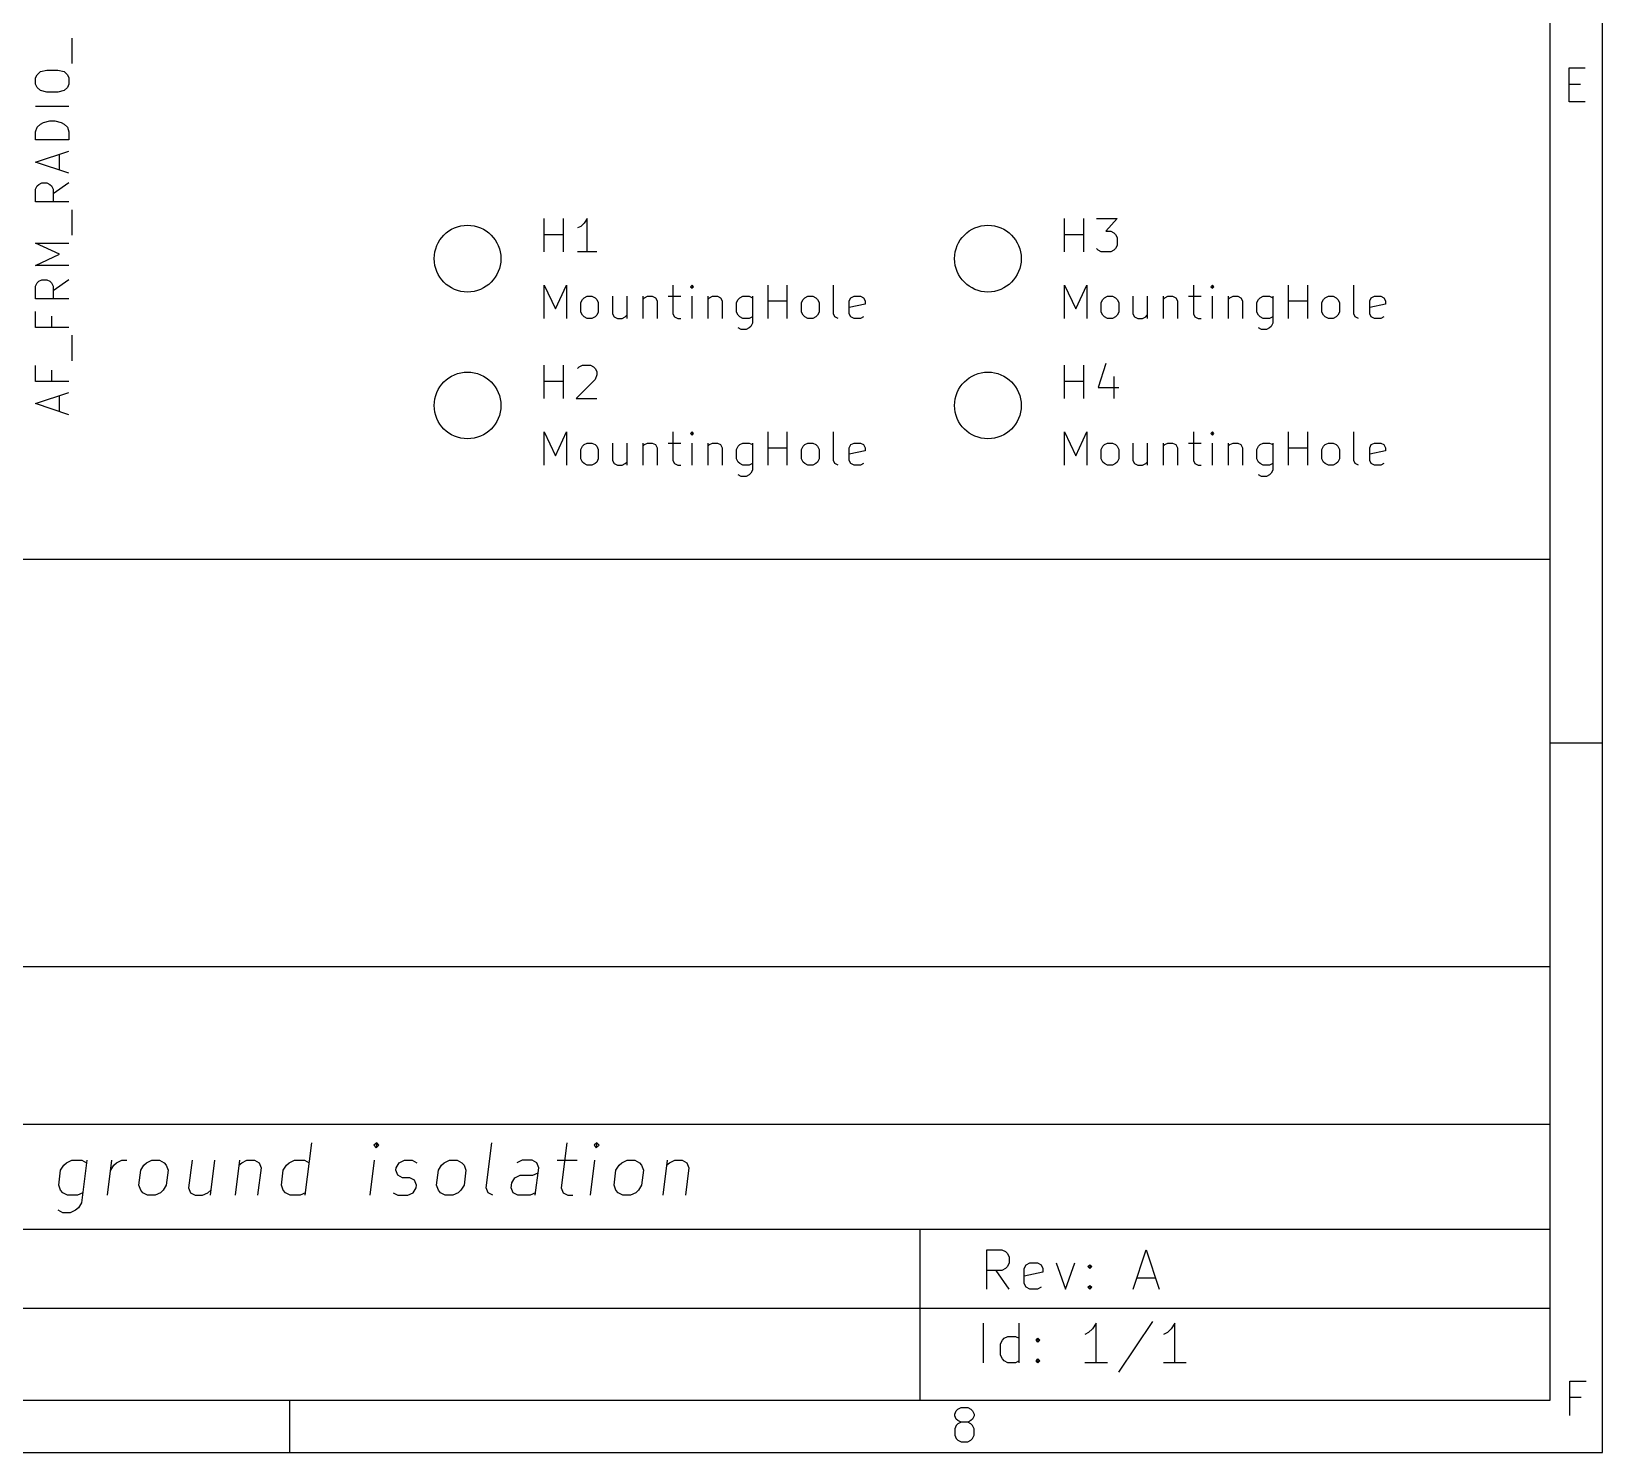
# Model space of a CAD drawing. Extents: x 0.4 to 16.1, y -11.3 to -0.4.
# Drawn here: x 13.786 to 16.141, y -11.299 to -9.169 of the extents above; entities that cross this region are included whole.
import ezdxf

# ---------------------------------------------------------------- set-up
doc = ezdxf.new("R2010")
doc.units = 0
doc.header["$MEASUREMENT"] = 0
for name, color, linetype in [('BROWN2', 54, 'CONTINUOUS'), ('CYAN2', 4, 'CONTINUOUS'), ('RED2', 1, 'CONTINUOUS')]:
    doc.layers.add(name, color=color, linetype=linetype)

msp = doc.modelspace()

# ---------------------------------------------------------------- linework, layer by layer
at = {"layer": 'BROWN2', "linetype": 'CONTINUOUS'}
for p, q in [((13.8474, -9.21777), (13.8474, -9.17967)), ((13.795, -9.23443), (13.7998, -9.22967)), ((13.7998, -9.22967), (13.8093, -9.22729)), ((13.8093, -9.22729), (13.8259, -9.22729)), ((13.8259, -9.22729), (13.8355, -9.22967)), ((13.8355, -9.22967), (13.8402, -9.23443)), ((13.7926, -9.2392), (13.795, -9.23443)), ((13.7926, -9.24872), (13.7926, -9.2392)), ((13.795, -9.25348), (13.7926, -9.24872)), ((13.7998, -9.25824), (13.795, -9.25348)), ((13.8402, -9.25348), (13.8355, -9.25824)), ((13.8402, -9.23443), (13.8426, -9.2392)), ((13.8426, -9.24872), (13.8402, -9.25348)), ((13.8426, -9.2392), (13.8426, -9.24872)), ((13.8093, -9.26063), (13.7998, -9.25824)), ((13.8259, -9.26063), (13.8093, -9.26063)), ((13.8355, -9.25824), (13.8259, -9.26063)), ((13.8426, -9.28205), (13.7926, -9.28205)), ((13.7926, -9.32015), (13.795, -9.313)), ((13.7926, -9.33205), (13.7926, -9.32015)), ((13.795, -9.313), (13.7998, -9.30824)), ((13.7998, -9.30824), (13.8045, -9.30586)), ((13.8045, -9.30586), (13.814, -9.30348)), ((13.814, -9.30348), (13.8212, -9.30348)), ((13.8212, -9.30348), (13.8307, -9.30586)), ((13.8307, -9.30586), (13.8355, -9.30824)), ((13.8355, -9.30824), (13.8402, -9.313)), ((13.8402, -9.313), (13.8426, -9.32015)), ((13.8426, -9.32015), (13.8426, -9.33205)), ((13.8426, -9.33205), (13.7926, -9.33205)), ((13.7926, -9.36539), (13.8426, -9.34872)), ((13.8426, -9.38205), (13.7926, -9.36539)), ((13.8283, -9.37729), (13.8283, -9.35348)), ((13.7974, -9.39872), (13.8021, -9.39634)), ((13.8021, -9.39634), (13.8093, -9.39634)), ((13.8093, -9.39634), (13.814, -9.39872)), ((13.8426, -9.39634), (13.8188, -9.413)), ((13.7926, -9.40586), (13.795, -9.4011)), ((13.7926, -9.42491), (13.7926, -9.40586)), ((13.795, -9.4011), (13.7974, -9.39872)), ((13.814, -9.39872), (13.8164, -9.4011)), ((13.8164, -9.4011), (13.8188, -9.40586)), ((13.8188, -9.40586), (13.8188, -9.42491)), ((13.8426, -9.42491), (13.7926, -9.42491)), ((13.8474, -9.47491), (13.8474, -9.43681)), ((13.8283, -9.50348), (13.7926, -9.48681)), ((13.7926, -9.48681), (13.8426, -9.48681)), ((13.7926, -9.52015), (13.8283, -9.50348)), ((13.8426, -9.52015), (13.7926, -9.52015)), ((13.7926, -9.5511), (13.795, -9.54634)), ((13.7926, -9.57015), (13.7926, -9.5511)), ((13.795, -9.54634), (13.7974, -9.54396)), ((13.7974, -9.54396), (13.8021, -9.54157)), ((13.8021, -9.54157), (13.8093, -9.54157)), ((13.8093, -9.54157), (13.814, -9.54396)), ((13.814, -9.54396), (13.8164, -9.54634)), ((13.8164, -9.54634), (13.8188, -9.5511)), ((13.8426, -9.54157), (13.8188, -9.55824)), ((13.8188, -9.5511), (13.8188, -9.57015)), ((13.8426, -9.57015), (13.7926, -9.57015)), ((13.7926, -9.613), (13.7926, -9.5892)), ((13.8164, -9.59634), (13.8164, -9.613)), ((13.8426, -9.613), (13.7926, -9.613)), ((13.8474, -9.663), (13.8474, -9.62491)), ((13.7926, -9.69396), (13.7926, -9.67015)), ((13.8164, -9.67729), (13.8164, -9.69396)), ((13.8426, -9.69396), (13.7926, -9.69396)), ((13.7926, -9.72729), (13.8426, -9.71063)), ((13.8283, -9.7392), (13.8283, -9.71539)), ((13.8426, -9.74396), (13.7926, -9.72729))]:
    msp.add_line(p, q, dxfattribs=at)
at = {"layer": 'CYAN2', "linetype": 'CONTINUOUS'}
for p, q in [((14.555, -9.49975), (14.555, -9.44975)), ((14.5836, -9.49975), (14.5836, -9.44975)), ((14.6098, -9.46166), (14.605, -9.46404)), ((14.6146, -9.45689), (14.6098, -9.46166)), ((14.6193, -9.44975), (14.6146, -9.45689)), ((14.6193, -9.49975), (14.6193, -9.44975)), ((15.335, -9.49975), (15.335, -9.44975)), ((15.3636, -9.49975), (15.3636, -9.44975)), ((15.3826, -9.44975), (15.4136, -9.44975)), ((15.4136, -9.44975), (15.3969, -9.4688)), ((14.555, -9.47356), (14.5836, -9.47356)), ((15.335, -9.47356), (15.3636, -9.47356)), ((15.3969, -9.4688), (15.4041, -9.4688)), ((15.4041, -9.4688), (15.4088, -9.47118)), ((15.4088, -9.47118), (15.4112, -9.47356)), ((15.4112, -9.47356), (15.4136, -9.47832)), ((15.4136, -9.49023), (15.4112, -9.49499)), ((15.4136, -9.47832), (15.4136, -9.49023)), ((14.6336, -9.49975), (14.605, -9.49975)), ((15.385, -9.49737), (15.3826, -9.49499)), ((15.3898, -9.49975), (15.385, -9.49737)), ((15.4041, -9.49975), (15.3898, -9.49975)), ((15.4088, -9.49737), (15.4041, -9.49975)), ((15.4112, -9.49499), (15.4088, -9.49737)), ((14.555, -9.59963), (14.555, -9.54963)), ((14.555, -9.54963), (14.5717, -9.58534)), ((14.5717, -9.58534), (14.5884, -9.54963)), ((14.5884, -9.54963), (14.5884, -9.59963)), ((14.7479, -9.54963), (14.7479, -9.59248)), ((14.7765, -9.54963), (14.7741, -9.55201)), ((14.7741, -9.55201), (14.7765, -9.55439)), ((14.7788, -9.55201), (14.7765, -9.54963)), ((14.7765, -9.54963), (14.7765, -9.55439)), ((14.7765, -9.55439), (14.7788, -9.55201)), ((14.8907, -9.59963), (14.8907, -9.54963)), ((14.9193, -9.59963), (14.9193, -9.54963)), ((14.9884, -9.59248), (14.9884, -9.54963)), ((15.335, -9.59963), (15.335, -9.54963)), ((15.335, -9.54963), (15.3517, -9.58534)), ((15.3517, -9.58534), (15.3684, -9.54963)), ((15.3684, -9.54963), (15.3684, -9.59963)), ((15.5279, -9.54963), (15.5279, -9.59248)), ((15.5565, -9.54963), (15.5541, -9.55201)), ((15.5541, -9.55201), (15.5565, -9.55439)), ((15.5588, -9.55201), (15.5565, -9.54963)), ((15.5565, -9.54963), (15.5565, -9.55439)), ((15.5565, -9.55439), (15.5588, -9.55201)), ((15.6707, -9.59963), (15.6707, -9.54963)), ((15.6993, -9.59963), (15.6993, -9.54963)), ((15.7684, -9.59248), (15.7684, -9.54963)), ((14.6098, -9.57582), (14.6122, -9.57106)), ((14.6098, -9.59011), (14.6098, -9.57582)), ((14.6122, -9.57106), (14.6146, -9.56868)), ((14.6146, -9.56868), (14.6193, -9.5663)), ((14.6193, -9.5663), (14.6265, -9.5663)), ((14.6265, -9.5663), (14.6312, -9.56868)), ((14.6312, -9.56868), (14.6336, -9.57106)), ((14.6336, -9.57106), (14.636, -9.57582)), ((14.636, -9.57582), (14.636, -9.59011)), ((14.6574, -9.5663), (14.6574, -9.59248)), ((14.6788, -9.5663), (14.6788, -9.59963)), ((14.7026, -9.5663), (14.7026, -9.59963)), ((14.7026, -9.57106), (14.705, -9.56868)), ((14.705, -9.56868), (14.7098, -9.5663)), ((14.7098, -9.5663), (14.7169, -9.5663)), ((14.7169, -9.5663), (14.7217, -9.56868)), ((14.7217, -9.56868), (14.7241, -9.57344)), ((14.7241, -9.57344), (14.7241, -9.59963)), ((14.7407, -9.5663), (14.7598, -9.5663)), ((14.7765, -9.59963), (14.7765, -9.5663)), ((14.8003, -9.5663), (14.8003, -9.59963)), ((14.8003, -9.57106), (14.8026, -9.56868)), ((14.8026, -9.56868), (14.8074, -9.5663)), ((14.8074, -9.5663), (14.8146, -9.5663)), ((14.8146, -9.5663), (14.8193, -9.56868)), ((14.8193, -9.56868), (14.8217, -9.57344)), ((14.8217, -9.57344), (14.8217, -9.59963)), ((14.8431, -9.57582), (14.8455, -9.57106)), ((14.8431, -9.59011), (14.8431, -9.57582)), ((14.8455, -9.57106), (14.8479, -9.56868)), ((14.8479, -9.56868), (14.8526, -9.5663)), ((14.8526, -9.5663), (14.8622, -9.5663)), ((14.8622, -9.5663), (14.8669, -9.56868)), ((14.8669, -9.5663), (14.8669, -9.60677)), ((14.8907, -9.57344), (14.9193, -9.57344)), ((14.9407, -9.57582), (14.9431, -9.57106)), ((14.9407, -9.59011), (14.9407, -9.57582)), ((14.9431, -9.57106), (14.9455, -9.56868)), ((14.9455, -9.56868), (14.9503, -9.5663)), ((14.9503, -9.5663), (14.9574, -9.5663)), ((14.9574, -9.5663), (14.9622, -9.56868)), ((14.9622, -9.56868), (14.9646, -9.57106)), ((14.9646, -9.57106), (14.9669, -9.57582)), ((14.9669, -9.57582), (14.9669, -9.59011)), ((15.0122, -9.57344), (15.0146, -9.56868)), ((15.0122, -9.59248), (15.0122, -9.57344)), ((15.036, -9.5782), (15.0122, -9.58296)), ((15.0146, -9.56868), (15.0193, -9.5663)), ((15.0193, -9.5663), (15.0288, -9.5663)), ((15.0288, -9.5663), (15.0336, -9.56868)), ((15.0336, -9.56868), (15.036, -9.57344)), ((15.036, -9.57344), (15.036, -9.5782)), ((15.3898, -9.57582), (15.3922, -9.57106)), ((15.3898, -9.59011), (15.3898, -9.57582)), ((15.3922, -9.57106), (15.3946, -9.56868)), ((15.3946, -9.56868), (15.3993, -9.5663)), ((15.3993, -9.5663), (15.4065, -9.5663)), ((15.4065, -9.5663), (15.4112, -9.56868)), ((15.4112, -9.56868), (15.4136, -9.57106)), ((15.4136, -9.57106), (15.416, -9.57582)), ((15.416, -9.57582), (15.416, -9.59011)), ((15.4374, -9.5663), (15.4374, -9.59248)), ((15.4588, -9.5663), (15.4588, -9.59963)), ((15.4826, -9.5663), (15.4826, -9.59963)), ((15.4826, -9.57106), (15.485, -9.56868)), ((15.485, -9.56868), (15.4898, -9.5663)), ((15.4898, -9.5663), (15.4969, -9.5663)), ((15.4969, -9.5663), (15.5017, -9.56868)), ((15.5017, -9.56868), (15.5041, -9.57344)), ((15.5041, -9.57344), (15.5041, -9.59963)), ((15.5207, -9.5663), (15.5398, -9.5663)), ((15.5565, -9.59963), (15.5565, -9.5663)), ((15.5803, -9.5663), (15.5803, -9.59963)), ((15.5803, -9.57106), (15.5826, -9.56868)), ((15.5826, -9.56868), (15.5874, -9.5663)), ((15.5874, -9.5663), (15.5946, -9.5663)), ((15.5946, -9.5663), (15.5993, -9.56868)), ((15.5993, -9.56868), (15.6017, -9.57344)), ((15.6017, -9.57344), (15.6017, -9.59963)), ((15.6231, -9.57582), (15.6255, -9.57106)), ((15.6231, -9.59011), (15.6231, -9.57582)), ((15.6255, -9.57106), (15.6279, -9.56868)), ((15.6279, -9.56868), (15.6326, -9.5663)), ((15.6326, -9.5663), (15.6422, -9.5663)), ((15.6422, -9.5663), (15.6469, -9.56868)), ((15.6469, -9.5663), (15.6469, -9.60677)), ((15.6707, -9.57344), (15.6993, -9.57344)), ((15.7207, -9.57582), (15.7231, -9.57106)), ((15.7207, -9.59011), (15.7207, -9.57582)), ((15.7231, -9.57106), (15.7255, -9.56868)), ((15.7255, -9.56868), (15.7303, -9.5663)), ((15.7303, -9.5663), (15.7374, -9.5663)), ((15.7374, -9.5663), (15.7422, -9.56868)), ((15.7422, -9.56868), (15.7446, -9.57106)), ((15.7446, -9.57106), (15.7469, -9.57582)), ((15.7469, -9.57582), (15.7469, -9.59011)), ((15.7922, -9.57344), (15.7946, -9.56868)), ((15.7922, -9.59248), (15.7922, -9.57344)), ((15.816, -9.5782), (15.7922, -9.58296)), ((15.7946, -9.56868), (15.7993, -9.5663)), ((15.7993, -9.5663), (15.8088, -9.5663)), ((15.8088, -9.5663), (15.8136, -9.56868)), ((15.8136, -9.56868), (15.816, -9.57344)), ((15.816, -9.57344), (15.816, -9.5782)), ((14.6122, -9.59487), (14.6098, -9.59011)), ((14.6146, -9.59725), (14.6122, -9.59487)), ((14.6193, -9.59963), (14.6146, -9.59725)), ((14.6265, -9.59963), (14.6193, -9.59963)), ((14.6312, -9.59725), (14.6265, -9.59963)), ((14.6336, -9.59487), (14.6312, -9.59725)), ((14.636, -9.59011), (14.6336, -9.59487)), ((14.6574, -9.59248), (14.6598, -9.59725)), ((14.6598, -9.59725), (14.6646, -9.59963)), ((14.6646, -9.59963), (14.6717, -9.59963)), ((14.6717, -9.59963), (14.6765, -9.59725)), ((14.6765, -9.59725), (14.6788, -9.59487)), ((14.7479, -9.59248), (14.7503, -9.59725)), ((14.7503, -9.59725), (14.755, -9.59963)), ((14.755, -9.59963), (14.7598, -9.59963)), ((14.8455, -9.59487), (14.8431, -9.59011)), ((14.8479, -9.59725), (14.8455, -9.59487)), ((14.8526, -9.59963), (14.8479, -9.59725)), ((14.8622, -9.59963), (14.8526, -9.59963)), ((14.8669, -9.59725), (14.8622, -9.59963)), ((14.8669, -9.60677), (14.8646, -9.61154)), ((14.9431, -9.59487), (14.9407, -9.59011)), ((14.9455, -9.59725), (14.9431, -9.59487)), ((14.9503, -9.59963), (14.9455, -9.59725)), ((14.9574, -9.59963), (14.9503, -9.59963)), ((14.9622, -9.59725), (14.9574, -9.59963)), ((14.9646, -9.59487), (14.9622, -9.59725)), ((14.9669, -9.59011), (14.9646, -9.59487)), ((14.9907, -9.59725), (14.9884, -9.59248)), ((14.9955, -9.59963), (14.9907, -9.59725)), ((15.0146, -9.59725), (15.0122, -9.59248)), ((15.0193, -9.59963), (15.0146, -9.59725)), ((15.0288, -9.59963), (15.0193, -9.59963)), ((15.0336, -9.59725), (15.0288, -9.59963)), ((15.3922, -9.59487), (15.3898, -9.59011)), ((15.3946, -9.59725), (15.3922, -9.59487)), ((15.3993, -9.59963), (15.3946, -9.59725)), ((15.4065, -9.59963), (15.3993, -9.59963)), ((15.4112, -9.59725), (15.4065, -9.59963)), ((15.4136, -9.59487), (15.4112, -9.59725)), ((15.416, -9.59011), (15.4136, -9.59487)), ((15.4374, -9.59248), (15.4398, -9.59725)), ((15.4398, -9.59725), (15.4446, -9.59963)), ((15.4446, -9.59963), (15.4517, -9.59963)), ((15.4517, -9.59963), (15.4565, -9.59725)), ((15.4565, -9.59725), (15.4588, -9.59487)), ((15.5279, -9.59248), (15.5303, -9.59725)), ((15.5303, -9.59725), (15.535, -9.59963)), ((15.535, -9.59963), (15.5398, -9.59963)), ((15.6255, -9.59487), (15.6231, -9.59011)), ((15.6279, -9.59725), (15.6255, -9.59487)), ((15.6326, -9.59963), (15.6279, -9.59725)), ((15.6422, -9.59963), (15.6326, -9.59963)), ((15.6469, -9.59725), (15.6422, -9.59963)), ((15.6469, -9.60677), (15.6446, -9.61154)), ((15.7231, -9.59487), (15.7207, -9.59011)), ((15.7255, -9.59725), (15.7231, -9.59487)), ((15.7303, -9.59963), (15.7255, -9.59725)), ((15.7374, -9.59963), (15.7303, -9.59963)), ((15.7422, -9.59725), (15.7374, -9.59963)), ((15.7446, -9.59487), (15.7422, -9.59725)), ((15.7469, -9.59011), (15.7446, -9.59487)), ((15.7707, -9.59725), (15.7684, -9.59248)), ((15.7755, -9.59963), (15.7707, -9.59725)), ((15.7946, -9.59725), (15.7922, -9.59248)), ((15.7993, -9.59963), (15.7946, -9.59725)), ((15.8088, -9.59963), (15.7993, -9.59963)), ((15.8136, -9.59725), (15.8088, -9.59963)), ((14.8503, -9.6163), (14.8455, -9.61391)), ((14.8574, -9.6163), (14.8503, -9.6163)), ((14.8622, -9.61391), (14.8574, -9.6163)), ((14.8646, -9.61154), (14.8622, -9.61391)), ((15.6303, -9.6163), (15.6255, -9.61391)), ((15.6374, -9.6163), (15.6303, -9.6163)), ((15.6422, -9.61391), (15.6374, -9.6163)), ((15.6446, -9.61154), (15.6422, -9.61391)), ((14.555, -9.71975), (14.555, -9.66975)), ((14.5836, -9.71975), (14.5836, -9.66975)), ((14.605, -9.67451), (14.6074, -9.67213)), ((14.6074, -9.67213), (14.6122, -9.66975)), ((14.6122, -9.66975), (14.6241, -9.66975)), ((14.6241, -9.66975), (14.6288, -9.67213)), ((14.6288, -9.67213), (14.6312, -9.67451)), ((14.6312, -9.67451), (14.6336, -9.67928)), ((15.335, -9.71975), (15.335, -9.66975)), ((15.3636, -9.71975), (15.3636, -9.66975)), ((15.3969, -9.66737), (15.385, -9.70308)), ((14.555, -9.69356), (14.5836, -9.69356)), ((14.6312, -9.69118), (14.6026, -9.71975)), ((14.6336, -9.68404), (14.6312, -9.69118)), ((14.6336, -9.67928), (14.6336, -9.68404)), ((15.335, -9.69356), (15.3636, -9.69356)), ((15.4088, -9.68642), (15.4088, -9.71975)), ((14.6026, -9.71975), (14.6336, -9.71975)), ((15.385, -9.70308), (15.416, -9.70308)), ((14.555, -9.81963), (14.555, -9.76963)), ((14.555, -9.76963), (14.5717, -9.80534)), ((14.5717, -9.80534), (14.5884, -9.76963)), ((14.5884, -9.76963), (14.5884, -9.81963)), ((14.7479, -9.76963), (14.7479, -9.81248)), ((14.7765, -9.76963), (14.7741, -9.77201)), ((14.7741, -9.77201), (14.7765, -9.77439)), ((14.7788, -9.77201), (14.7765, -9.76963)), ((14.7765, -9.76963), (14.7765, -9.77439)), ((14.7765, -9.77439), (14.7788, -9.77201)), ((14.8907, -9.81963), (14.8907, -9.76963)), ((14.9193, -9.81963), (14.9193, -9.76963)), ((14.9884, -9.81248), (14.9884, -9.76963)), ((15.335, -9.81963), (15.335, -9.76963)), ((15.335, -9.76963), (15.3517, -9.80534)), ((15.3517, -9.80534), (15.3684, -9.76963)), ((15.3684, -9.76963), (15.3684, -9.81963)), ((15.5279, -9.76963), (15.5279, -9.81248)), ((15.5565, -9.76963), (15.5541, -9.77201)), ((15.5541, -9.77201), (15.5565, -9.77439)), ((15.5588, -9.77201), (15.5565, -9.76963)), ((15.5565, -9.76963), (15.5565, -9.77439)), ((15.5565, -9.77439), (15.5588, -9.77201)), ((15.6707, -9.81963), (15.6707, -9.76963)), ((15.6993, -9.81963), (15.6993, -9.76963)), ((15.7684, -9.81248), (15.7684, -9.76963)), ((14.6098, -9.79582), (14.6122, -9.79106)), ((14.6098, -9.81011), (14.6098, -9.79582)), ((14.6122, -9.79106), (14.6146, -9.78868)), ((14.6146, -9.78868), (14.6193, -9.7863)), ((14.6193, -9.7863), (14.6265, -9.7863)), ((14.6265, -9.7863), (14.6312, -9.78868)), ((14.6312, -9.78868), (14.6336, -9.79106)), ((14.6336, -9.79106), (14.636, -9.79582)), ((14.636, -9.79582), (14.636, -9.81011)), ((14.6574, -9.7863), (14.6574, -9.81248)), ((14.6788, -9.7863), (14.6788, -9.81963)), ((14.7026, -9.7863), (14.7026, -9.81963)), ((14.7026, -9.79106), (14.705, -9.78868)), ((14.705, -9.78868), (14.7098, -9.7863)), ((14.7098, -9.7863), (14.7169, -9.7863)), ((14.7169, -9.7863), (14.7217, -9.78868)), ((14.7217, -9.78868), (14.7241, -9.79344)), ((14.7241, -9.79344), (14.7241, -9.81963)), ((14.7407, -9.7863), (14.7598, -9.7863)), ((14.7765, -9.81963), (14.7765, -9.7863)), ((14.8003, -9.7863), (14.8003, -9.81963)), ((14.8003, -9.79106), (14.8026, -9.78868)), ((14.8026, -9.78868), (14.8074, -9.7863)), ((14.8074, -9.7863), (14.8146, -9.7863)), ((14.8146, -9.7863), (14.8193, -9.78868)), ((14.8193, -9.78868), (14.8217, -9.79344)), ((14.8217, -9.79344), (14.8217, -9.81963)), ((14.8431, -9.79582), (14.8455, -9.79106)), ((14.8431, -9.81011), (14.8431, -9.79582)), ((14.8455, -9.79106), (14.8479, -9.78868)), ((14.8479, -9.78868), (14.8526, -9.7863)), ((14.8526, -9.7863), (14.8622, -9.7863)), ((14.8622, -9.7863), (14.8669, -9.78868)), ((14.8669, -9.7863), (14.8669, -9.82677)), ((14.8907, -9.79344), (14.9193, -9.79344)), ((14.9407, -9.79582), (14.9431, -9.79106)), ((14.9407, -9.81011), (14.9407, -9.79582)), ((14.9431, -9.79106), (14.9455, -9.78868)), ((14.9455, -9.78868), (14.9503, -9.7863)), ((14.9503, -9.7863), (14.9574, -9.7863)), ((14.9574, -9.7863), (14.9622, -9.78868)), ((14.9622, -9.78868), (14.9646, -9.79106)), ((14.9646, -9.79106), (14.9669, -9.79582)), ((14.9669, -9.79582), (14.9669, -9.81011)), ((15.0122, -9.79344), (15.0146, -9.78868)), ((15.0122, -9.81248), (15.0122, -9.79344)), ((15.0146, -9.78868), (15.0193, -9.7863)), ((15.0193, -9.7863), (15.0288, -9.7863)), ((15.0288, -9.7863), (15.0336, -9.78868)), ((15.0336, -9.78868), (15.036, -9.79344)), ((15.036, -9.79344), (15.036, -9.7982)), ((15.3898, -9.79582), (15.3922, -9.79106)), ((15.3898, -9.81011), (15.3898, -9.79582)), ((15.3922, -9.79106), (15.3946, -9.78868)), ((15.3946, -9.78868), (15.3993, -9.7863)), ((15.3993, -9.7863), (15.4065, -9.7863)), ((15.4065, -9.7863), (15.4112, -9.78868)), ((15.4112, -9.78868), (15.4136, -9.79106)), ((15.4136, -9.79106), (15.416, -9.79582)), ((15.416, -9.79582), (15.416, -9.81011)), ((15.4374, -9.7863), (15.4374, -9.81248)), ((15.4588, -9.7863), (15.4588, -9.81963)), ((15.4826, -9.7863), (15.4826, -9.81963)), ((15.4826, -9.79106), (15.485, -9.78868)), ((15.485, -9.78868), (15.4898, -9.7863)), ((15.4898, -9.7863), (15.4969, -9.7863)), ((15.4969, -9.7863), (15.5017, -9.78868)), ((15.5017, -9.78868), (15.5041, -9.79344)), ((15.5041, -9.79344), (15.5041, -9.81963)), ((15.5207, -9.7863), (15.5398, -9.7863)), ((15.5565, -9.81963), (15.5565, -9.7863)), ((15.5803, -9.7863), (15.5803, -9.81963)), ((15.5803, -9.79106), (15.5826, -9.78868)), ((15.5826, -9.78868), (15.5874, -9.7863)), ((15.5874, -9.7863), (15.5946, -9.7863)), ((15.5946, -9.7863), (15.5993, -9.78868)), ((15.5993, -9.78868), (15.6017, -9.79344)), ((15.6017, -9.79344), (15.6017, -9.81963)), ((15.6231, -9.79582), (15.6255, -9.79106)), ((15.6231, -9.81011), (15.6231, -9.79582)), ((15.6255, -9.79106), (15.6279, -9.78868)), ((15.6279, -9.78868), (15.6326, -9.7863)), ((15.6326, -9.7863), (15.6422, -9.7863)), ((15.6422, -9.7863), (15.6469, -9.78868)), ((15.6469, -9.7863), (15.6469, -9.82677)), ((15.6707, -9.79344), (15.6993, -9.79344)), ((15.7207, -9.79582), (15.7231, -9.79106)), ((15.7207, -9.81011), (15.7207, -9.79582)), ((15.7231, -9.79106), (15.7255, -9.78868)), ((15.7255, -9.78868), (15.7303, -9.7863)), ((15.7303, -9.7863), (15.7374, -9.7863)), ((15.7374, -9.7863), (15.7422, -9.78868)), ((15.7422, -9.78868), (15.7446, -9.79106)), ((15.7446, -9.79106), (15.7469, -9.79582)), ((15.7469, -9.79582), (15.7469, -9.81011)), ((15.7922, -9.79344), (15.7946, -9.78868)), ((15.7922, -9.81248), (15.7922, -9.79344)), ((15.7946, -9.78868), (15.7993, -9.7863)), ((15.7993, -9.7863), (15.8088, -9.7863)), ((15.8088, -9.7863), (15.8136, -9.78868)), ((15.8136, -9.78868), (15.816, -9.79344)), ((15.816, -9.79344), (15.816, -9.7982)), ((14.6122, -9.81487), (14.6098, -9.81011)), ((14.6146, -9.81725), (14.6122, -9.81487)), ((14.6193, -9.81963), (14.6146, -9.81725)), ((14.6265, -9.81963), (14.6193, -9.81963)), ((14.6312, -9.81725), (14.6265, -9.81963)), ((14.6336, -9.81487), (14.6312, -9.81725)), ((14.636, -9.81011), (14.6336, -9.81487)), ((14.6574, -9.81248), (14.6598, -9.81725)), ((14.6598, -9.81725), (14.6646, -9.81963)), ((14.6646, -9.81963), (14.6717, -9.81963)), ((14.6717, -9.81963), (14.6765, -9.81725)), ((14.6765, -9.81725), (14.6788, -9.81487)), ((14.7479, -9.81248), (14.7503, -9.81725)), ((14.7503, -9.81725), (14.755, -9.81963)), ((14.755, -9.81963), (14.7598, -9.81963)), ((14.8455, -9.81487), (14.8431, -9.81011)), ((14.8479, -9.81725), (14.8455, -9.81487)), ((14.8526, -9.81963), (14.8479, -9.81725)), ((14.8622, -9.81963), (14.8526, -9.81963)), ((14.8669, -9.81725), (14.8622, -9.81963)), ((14.9431, -9.81487), (14.9407, -9.81011)), ((14.9455, -9.81725), (14.9431, -9.81487)), ((14.9503, -9.81963), (14.9455, -9.81725)), ((14.9574, -9.81963), (14.9503, -9.81963)), ((14.9622, -9.81725), (14.9574, -9.81963)), ((14.9646, -9.81487), (14.9622, -9.81725)), ((14.9669, -9.81011), (14.9646, -9.81487)), ((14.9907, -9.81725), (14.9884, -9.81248)), ((14.9955, -9.81963), (14.9907, -9.81725)), ((15.036, -9.7982), (15.0122, -9.80296)), ((15.0146, -9.81725), (15.0122, -9.81248)), ((15.0193, -9.81963), (15.0146, -9.81725)), ((15.0288, -9.81963), (15.0193, -9.81963)), ((15.0336, -9.81725), (15.0288, -9.81963)), ((15.3922, -9.81487), (15.3898, -9.81011)), ((15.3946, -9.81725), (15.3922, -9.81487)), ((15.3993, -9.81963), (15.3946, -9.81725)), ((15.4065, -9.81963), (15.3993, -9.81963)), ((15.4112, -9.81725), (15.4065, -9.81963)), ((15.4136, -9.81487), (15.4112, -9.81725)), ((15.416, -9.81011), (15.4136, -9.81487)), ((15.4374, -9.81248), (15.4398, -9.81725)), ((15.4398, -9.81725), (15.4446, -9.81963)), ((15.4446, -9.81963), (15.4517, -9.81963)), ((15.4517, -9.81963), (15.4565, -9.81725)), ((15.4565, -9.81725), (15.4588, -9.81487)), ((15.5279, -9.81248), (15.5303, -9.81725)), ((15.5303, -9.81725), (15.535, -9.81963)), ((15.535, -9.81963), (15.5398, -9.81963)), ((15.6255, -9.81487), (15.6231, -9.81011)), ((15.6279, -9.81725), (15.6255, -9.81487)), ((15.6326, -9.81963), (15.6279, -9.81725)), ((15.6422, -9.81963), (15.6326, -9.81963)), ((15.6469, -9.81725), (15.6422, -9.81963)), ((15.7231, -9.81487), (15.7207, -9.81011)), ((15.7255, -9.81725), (15.7231, -9.81487)), ((15.7303, -9.81963), (15.7255, -9.81725)), ((15.7374, -9.81963), (15.7303, -9.81963)), ((15.7422, -9.81725), (15.7374, -9.81963)), ((15.7446, -9.81487), (15.7422, -9.81725)), ((15.7469, -9.81011), (15.7446, -9.81487)), ((15.7707, -9.81725), (15.7684, -9.81248)), ((15.7755, -9.81963), (15.7707, -9.81725)), ((15.816, -9.7982), (15.7922, -9.80296)), ((15.7946, -9.81725), (15.7922, -9.81248)), ((15.7993, -9.81963), (15.7946, -9.81725)), ((15.8088, -9.81963), (15.7993, -9.81963)), ((15.8136, -9.81725), (15.8088, -9.81963)), ((14.8503, -9.8363), (14.8455, -9.83391)), ((14.8574, -9.8363), (14.8503, -9.8363)), ((14.8622, -9.83391), (14.8574, -9.8363)), ((14.8646, -9.83154), (14.8622, -9.83391)), ((14.8669, -9.82677), (14.8646, -9.83154)), ((15.6303, -9.8363), (15.6255, -9.83391)), ((15.6374, -9.8363), (15.6303, -9.8363)), ((15.6422, -9.83391), (15.6374, -9.8363)), ((15.6446, -9.83154), (15.6422, -9.83391)), ((15.6469, -9.82677), (15.6446, -9.83154))]:
    msp.add_line(p, q, dxfattribs=at)
at = {"layer": 'RED2', "linetype": 'CONTINUOUS'}
for p, q in [((16.1413, -11.2993), (16.1413, -0.393701)), ((16.0626, -11.2206), (16.0626, -0.472441)), ((16.091, -9.27512), (16.091, -9.22394)), ((16.091, -9.22394), (16.1153, -9.22394)), ((16.091, -9.24831), (16.108, -9.24831)), ((16.1153, -9.27512), (16.091, -9.27512)), ((16.0626, -9.96072), (11.8106, -9.96072)), ((16.0626, -11.2206), (16.0626, -9.96072)), ((16.1413, -10.2362), (16.0626, -10.2362)), ((11.8106, -10.571), (16.0626, -10.571)), ((11.8106, -10.8072), (16.0626, -10.8072)), ((14.1966, -10.9137), (14.2065, -10.8349)), ((14.304, -10.8349), (14.2997, -10.8387)), ((14.2997, -10.8387), (14.303, -10.8424)), ((14.304, -10.8349), (14.303, -10.8424)), ((14.303, -10.8424), (14.3072, -10.8387)), ((14.3072, -10.8387), (14.304, -10.8349)), ((14.468, -10.9024), (14.4764, -10.8349)), ((14.5889, -10.8349), (14.5805, -10.9024)), ((14.6339, -10.8349), (14.6297, -10.8387)), ((14.6297, -10.8387), (14.633, -10.8424)), ((14.6339, -10.8349), (14.633, -10.8424)), ((14.633, -10.8424), (14.6372, -10.8387)), ((14.6372, -10.8387), (14.6339, -10.8349)), ((13.8273, -10.8987), (13.8301, -10.8762)), ((13.8301, -10.8762), (13.8348, -10.8687)), ((13.8348, -10.8687), (13.839, -10.8649)), ((13.839, -10.8649), (13.847, -10.8612)), ((13.847, -10.8612), (13.862, -10.8612)), ((13.8695, -10.8612), (13.8615, -10.9249)), ((13.862, -10.8612), (13.869, -10.8649)), ((13.9004, -10.9137), (13.907, -10.8612)), ((13.9051, -10.8762), (13.9098, -10.8687)), ((13.9098, -10.8687), (13.914, -10.8649)), ((13.914, -10.8649), (13.922, -10.8612)), ((13.922, -10.8612), (13.9295, -10.8612)), ((13.9473, -10.8987), (13.9501, -10.8762)), ((13.9501, -10.8762), (13.9548, -10.8687)), ((13.9548, -10.8687), (13.959, -10.8649)), ((13.959, -10.8649), (13.967, -10.8612)), ((13.967, -10.8612), (13.9782, -10.8612)), ((13.9782, -10.8612), (13.9852, -10.8649)), ((13.9852, -10.8649), (13.9885, -10.8687)), ((13.9885, -10.8687), (13.9913, -10.8762)), ((13.9913, -10.8762), (13.9885, -10.8987)), ((14.027, -10.8612), (14.0218, -10.9024)), ((14.0607, -10.8612), (14.0541, -10.9137)), ((14.0982, -10.8612), (14.0916, -10.9137)), ((14.0973, -10.8687), (14.1015, -10.8649)), ((14.1015, -10.8649), (14.1094, -10.8612)), ((14.1094, -10.8612), (14.1207, -10.8612)), ((14.1207, -10.8612), (14.1277, -10.8649)), ((14.1305, -10.8724), (14.1254, -10.9137)), ((14.1277, -10.8649), (14.1305, -10.8724)), ((14.161, -10.8987), (14.1638, -10.8762)), ((14.1638, -10.8762), (14.1685, -10.8687)), ((14.1685, -10.8687), (14.1727, -10.8649)), ((14.1727, -10.8649), (14.1807, -10.8612)), ((14.1807, -10.8612), (14.1957, -10.8612)), ((14.1957, -10.8612), (14.2027, -10.8649)), ((14.2941, -10.9137), (14.3007, -10.8612)), ((14.3325, -10.8762), (14.333, -10.8724)), ((14.3354, -10.8837), (14.3325, -10.8762)), ((14.333, -10.8724), (14.3377, -10.8649)), ((14.3377, -10.8649), (14.3457, -10.8612)), ((14.3457, -10.8612), (14.3569, -10.8612)), ((14.3569, -10.8612), (14.3639, -10.8649)), ((14.3935, -10.8987), (14.3963, -10.8762)), ((14.3963, -10.8762), (14.401, -10.8687)), ((14.401, -10.8687), (14.4052, -10.8649)), ((14.4052, -10.8649), (14.4132, -10.8612)), ((14.4132, -10.8612), (14.4244, -10.8612)), ((14.4244, -10.8612), (14.4314, -10.8649)), ((14.4314, -10.8649), (14.4347, -10.8687)), ((14.4347, -10.8687), (14.4375, -10.8762)), ((14.4375, -10.8762), (14.4347, -10.8987)), ((14.5219, -10.8612), (14.5139, -10.8649)), ((14.5369, -10.8612), (14.5219, -10.8612)), ((14.5439, -10.8649), (14.5369, -10.8612)), ((14.5378, -10.8837), (14.5458, -10.8799)), ((14.5416, -10.9137), (14.5467, -10.8724)), ((14.5467, -10.8724), (14.5439, -10.8649)), ((14.5744, -10.8612), (14.6044, -10.8612)), ((14.6241, -10.9137), (14.6306, -10.8612)), ((14.6597, -10.8987), (14.6625, -10.8762)), ((14.6625, -10.8762), (14.6672, -10.8687)), ((14.6672, -10.8687), (14.6714, -10.8649)), ((14.6714, -10.8649), (14.6794, -10.8612)), ((14.6794, -10.8612), (14.6906, -10.8612)), ((14.6906, -10.8612), (14.6977, -10.8649)), ((14.6977, -10.8649), (14.7009, -10.8687)), ((14.7009, -10.8687), (14.7037, -10.8762)), ((14.7037, -10.8762), (14.7009, -10.8987)), ((14.7394, -10.8612), (14.7328, -10.9137)), ((14.7384, -10.8687), (14.7426, -10.8649)), ((14.7426, -10.8649), (14.7506, -10.8612)), ((14.7506, -10.8612), (14.7619, -10.8612)), ((14.7619, -10.8612), (14.7689, -10.8649)), ((14.7717, -10.8724), (14.7666, -10.9137)), ((14.7689, -10.8649), (14.7717, -10.8724)), ((13.8301, -10.9062), (13.8273, -10.8987)), ((13.9501, -10.9062), (13.9473, -10.8987)), ((13.9885, -10.8987), (13.9838, -10.9062)), ((14.0218, -10.9024), (14.0246, -10.9099)), ((14.1638, -10.9062), (14.161, -10.8987)), ((14.3424, -10.8874), (14.3354, -10.8837)), ((14.3536, -10.8874), (14.3424, -10.8874)), ((14.3607, -10.8912), (14.3536, -10.8874)), ((14.3583, -10.9099), (14.363, -10.9024)), ((14.3635, -10.8987), (14.3607, -10.8912)), ((14.363, -10.9024), (14.3635, -10.8987)), ((14.3963, -10.9062), (14.3935, -10.8987)), ((14.4347, -10.8987), (14.43, -10.9062)), ((14.4708, -10.9099), (14.468, -10.9024)), ((14.5055, -10.9024), (14.5064, -10.8949)), ((14.5083, -10.9099), (14.5055, -10.9024)), ((14.5064, -10.8949), (14.5111, -10.8874)), ((14.5111, -10.8874), (14.5191, -10.8837)), ((14.5191, -10.8837), (14.5378, -10.8837)), ((14.5805, -10.9024), (14.5833, -10.9099)), ((14.6625, -10.9062), (14.6597, -10.8987)), ((14.7009, -10.8987), (14.6962, -10.9062)), ((13.8334, -10.9099), (13.8301, -10.9062)), ((13.8404, -10.9137), (13.8334, -10.9099)), ((13.8554, -10.9137), (13.8404, -10.9137)), ((13.8634, -10.9099), (13.8554, -10.9137)), ((13.8615, -10.9249), (13.8568, -10.9324)), ((13.9534, -10.9099), (13.9501, -10.9062)), ((13.9604, -10.9137), (13.9534, -10.9099)), ((13.9716, -10.9137), (13.9604, -10.9137)), ((13.9796, -10.9099), (13.9716, -10.9137)), ((13.9838, -10.9062), (13.9796, -10.9099)), ((14.0246, -10.9099), (14.0316, -10.9137)), ((14.0316, -10.9137), (14.0429, -10.9137)), ((14.0429, -10.9137), (14.0509, -10.9099)), ((14.0509, -10.9099), (14.0551, -10.9062)), ((14.1671, -10.9099), (14.1638, -10.9062)), ((14.1741, -10.9137), (14.1671, -10.9099)), ((14.1891, -10.9137), (14.1741, -10.9137)), ((14.1971, -10.9099), (14.1891, -10.9137)), ((14.3283, -10.9099), (14.3354, -10.9137)), ((14.3354, -10.9137), (14.3504, -10.9137)), ((14.3504, -10.9137), (14.3583, -10.9099)), ((14.3996, -10.9099), (14.3963, -10.9062)), ((14.4066, -10.9137), (14.3996, -10.9099)), ((14.4178, -10.9137), (14.4066, -10.9137)), ((14.4258, -10.9099), (14.4178, -10.9137)), ((14.43, -10.9062), (14.4258, -10.9099)), ((14.4778, -10.9137), (14.4708, -10.9099)), ((14.5153, -10.9137), (14.5083, -10.9099)), ((14.5341, -10.9137), (14.5153, -10.9137)), ((14.542, -10.9099), (14.5341, -10.9137)), ((14.5833, -10.9099), (14.5903, -10.9137)), ((14.5903, -10.9137), (14.5978, -10.9137)), ((14.6658, -10.9099), (14.6625, -10.9062)), ((14.6728, -10.9137), (14.6658, -10.9099)), ((14.6841, -10.9137), (14.6728, -10.9137)), ((14.692, -10.9099), (14.6841, -10.9137)), ((14.6962, -10.9062), (14.692, -10.9099)), ((13.8334, -10.9399), (13.8264, -10.9362)), ((13.8446, -10.9399), (13.8334, -10.9399)), ((13.8526, -10.9362), (13.8446, -10.9399)), ((13.8568, -10.9324), (13.8526, -10.9362)), ((11.8106, -10.9647), (16.0626, -10.9647)), ((15.1177, -10.9647), (15.1177, -11.2206)), ((15.2182, -11.0544), (15.2182, -10.9953)), ((15.2182, -10.9953), (15.2406, -10.9953)), ((15.2406, -10.9953), (15.2463, -10.9981)), ((15.4375, -11.0544), (15.4572, -10.9953)), ((15.4572, -10.9953), (15.4769, -11.0544)), ((15.2463, -10.9981), (15.2491, -11.0009)), ((15.2491, -11.0206), (15.2463, -11.0234)), ((15.2491, -11.0009), (15.2519, -11.0066)), ((15.2519, -11.015), (15.2491, -11.0206)), ((15.2519, -11.0066), (15.2519, -11.015)), ((15.2744, -11.0234), (15.2772, -11.0178)), ((15.2772, -11.0178), (15.2828, -11.015)), ((15.2828, -11.015), (15.2941, -11.015)), ((15.2941, -11.015), (15.2997, -11.0178)), ((15.2997, -11.0178), (15.3025, -11.0234)), ((15.3222, -11.015), (15.3363, -11.0544)), ((15.3363, -11.0544), (15.3503, -11.015)), ((15.37, -11.0206), (15.3728, -11.0178)), ((15.3728, -11.0234), (15.37, -11.0206)), ((15.3728, -11.0178), (15.3756, -11.0206)), ((15.3728, -11.0178), (15.3728, -11.0234)), ((15.3756, -11.0206), (15.3728, -11.0234)), ((15.2406, -11.0262), (15.2182, -11.0262)), ((15.2519, -11.0544), (15.2322, -11.0262)), ((15.2463, -11.0234), (15.2406, -11.0262)), ((15.2744, -11.0459), (15.2744, -11.0234)), ((15.3025, -11.0291), (15.2744, -11.0347)), ((15.3025, -11.0234), (15.3025, -11.0291)), ((15.4431, -11.0375), (15.4712, -11.0375)), ((15.2772, -11.0515), (15.2744, -11.0459)), ((15.2828, -11.0544), (15.2772, -11.0515)), ((15.2941, -11.0544), (15.2828, -11.0544)), ((15.2997, -11.0515), (15.2941, -11.0544)), ((15.37, -11.0515), (15.3728, -11.0487)), ((15.3728, -11.0544), (15.37, -11.0515)), ((15.3728, -11.0487), (15.3756, -11.0515)), ((15.3728, -11.0487), (15.3728, -11.0544)), ((15.3756, -11.0515), (15.3728, -11.0544)), ((11.8106, -11.0828), (16.0626, -11.0828)), ((15.2134, -11.1646), (15.2134, -11.1055)), ((15.2669, -11.1646), (15.2669, -11.1055)), ((15.3765, -11.114), (15.3709, -11.1196)), ((15.3822, -11.1055), (15.3765, -11.114)), ((15.3822, -11.1646), (15.3822, -11.1055)), ((15.4665, -11.1027), (15.4159, -11.1787)), ((15.4946, -11.114), (15.489, -11.1196)), ((15.5003, -11.1055), (15.4946, -11.114)), ((15.5003, -11.1646), (15.5003, -11.1055)), ((15.2387, -11.1365), (15.2416, -11.1309)), ((15.2387, -11.1533), (15.2387, -11.1365)), ((15.2416, -11.1309), (15.2444, -11.128)), ((15.2444, -11.128), (15.25, -11.1252)), ((15.25, -11.1252), (15.2612, -11.1252)), ((15.2612, -11.1252), (15.2669, -11.128)), ((15.2922, -11.1309), (15.295, -11.128)), ((15.295, -11.1337), (15.2922, -11.1309)), ((15.295, -11.128), (15.2978, -11.1309)), ((15.295, -11.128), (15.295, -11.1337)), ((15.2978, -11.1309), (15.295, -11.1337)), ((15.3709, -11.1196), (15.3653, -11.1224)), ((15.489, -11.1196), (15.4834, -11.1224)), ((15.2416, -11.159), (15.2387, -11.1533)), ((15.2444, -11.1618), (15.2416, -11.159)), ((15.25, -11.1646), (15.2444, -11.1618)), ((15.2669, -11.1618), (15.2612, -11.1646)), ((15.2922, -11.1618), (15.295, -11.159)), ((15.295, -11.1646), (15.2922, -11.1618)), ((15.295, -11.159), (15.2978, -11.1618)), ((15.295, -11.159), (15.295, -11.1646)), ((15.2978, -11.1618), (15.295, -11.1646)), ((15.2612, -11.1646), (15.25, -11.1646)), ((15.399, -11.1646), (15.3653, -11.1646)), ((15.5171, -11.1646), (15.4834, -11.1646)), ((16.0922, -11.2436), (16.0922, -11.1924)), ((16.0922, -11.1924), (16.1166, -11.1924)), ((0.472441, -11.2206), (16.0626, -11.2206)), ((11.8106, -11.2206), (16.0626, -11.2206)), ((14.1732, -11.2206), (14.1732, -11.2993)), ((15.1751, -11.2343), (15.1799, -11.2319)), ((15.1799, -11.2319), (15.1897, -11.2319)), ((15.1897, -11.2319), (15.1946, -11.2343)), ((16.1092, -11.2168), (16.0922, -11.2168)), ((15.1702, -11.2416), (15.1726, -11.2368)), ((15.1702, -11.2441), (15.1702, -11.2416)), ((15.1726, -11.249), (15.1702, -11.2441)), ((15.1726, -11.2368), (15.1751, -11.2343)), ((15.1751, -11.2514), (15.1726, -11.249)), ((15.1751, -11.2563), (15.1726, -11.2587)), ((15.1799, -11.2538), (15.1751, -11.2514)), ((15.1799, -11.2538), (15.1751, -11.2563)), ((15.1897, -11.2538), (15.1799, -11.2538)), ((15.1946, -11.2514), (15.1897, -11.2538)), ((15.1946, -11.2563), (15.1897, -11.2538)), ((15.1946, -11.2343), (15.197, -11.2368)), ((15.197, -11.249), (15.1946, -11.2514)), ((15.197, -11.2587), (15.1946, -11.2563)), ((15.197, -11.2368), (15.1994, -11.2416)), ((15.1994, -11.2441), (15.197, -11.249)), ((15.1994, -11.2416), (15.1994, -11.2441)), ((15.1726, -11.2587), (15.1702, -11.2636)), ((15.1702, -11.2636), (15.1702, -11.2733)), ((15.1702, -11.2733), (15.1726, -11.2782)), ((15.1726, -11.2782), (15.1751, -11.2806)), ((15.1946, -11.2806), (15.197, -11.2782)), ((15.1994, -11.2636), (15.197, -11.2587)), ((15.197, -11.2782), (15.1994, -11.2733)), ((15.1994, -11.2733), (15.1994, -11.2636)), ((0.393701, -11.2993), (16.1413, -11.2993)), ((15.1751, -11.2806), (15.1799, -11.2831)), ((15.1799, -11.2831), (15.1897, -11.2831)), ((15.1897, -11.2831), (15.1946, -11.2806))]:
    msp.add_line(p, q, dxfattribs=at)
at = {"layer": 'RED2'}
for centre in [(14.44, -9.51), (15.22, -9.51), (14.44, -9.73), (15.22, -9.73)]:
    msp.add_circle(centre, 0.05, dxfattribs=at)

doc.saveas('drawing.dxf')
